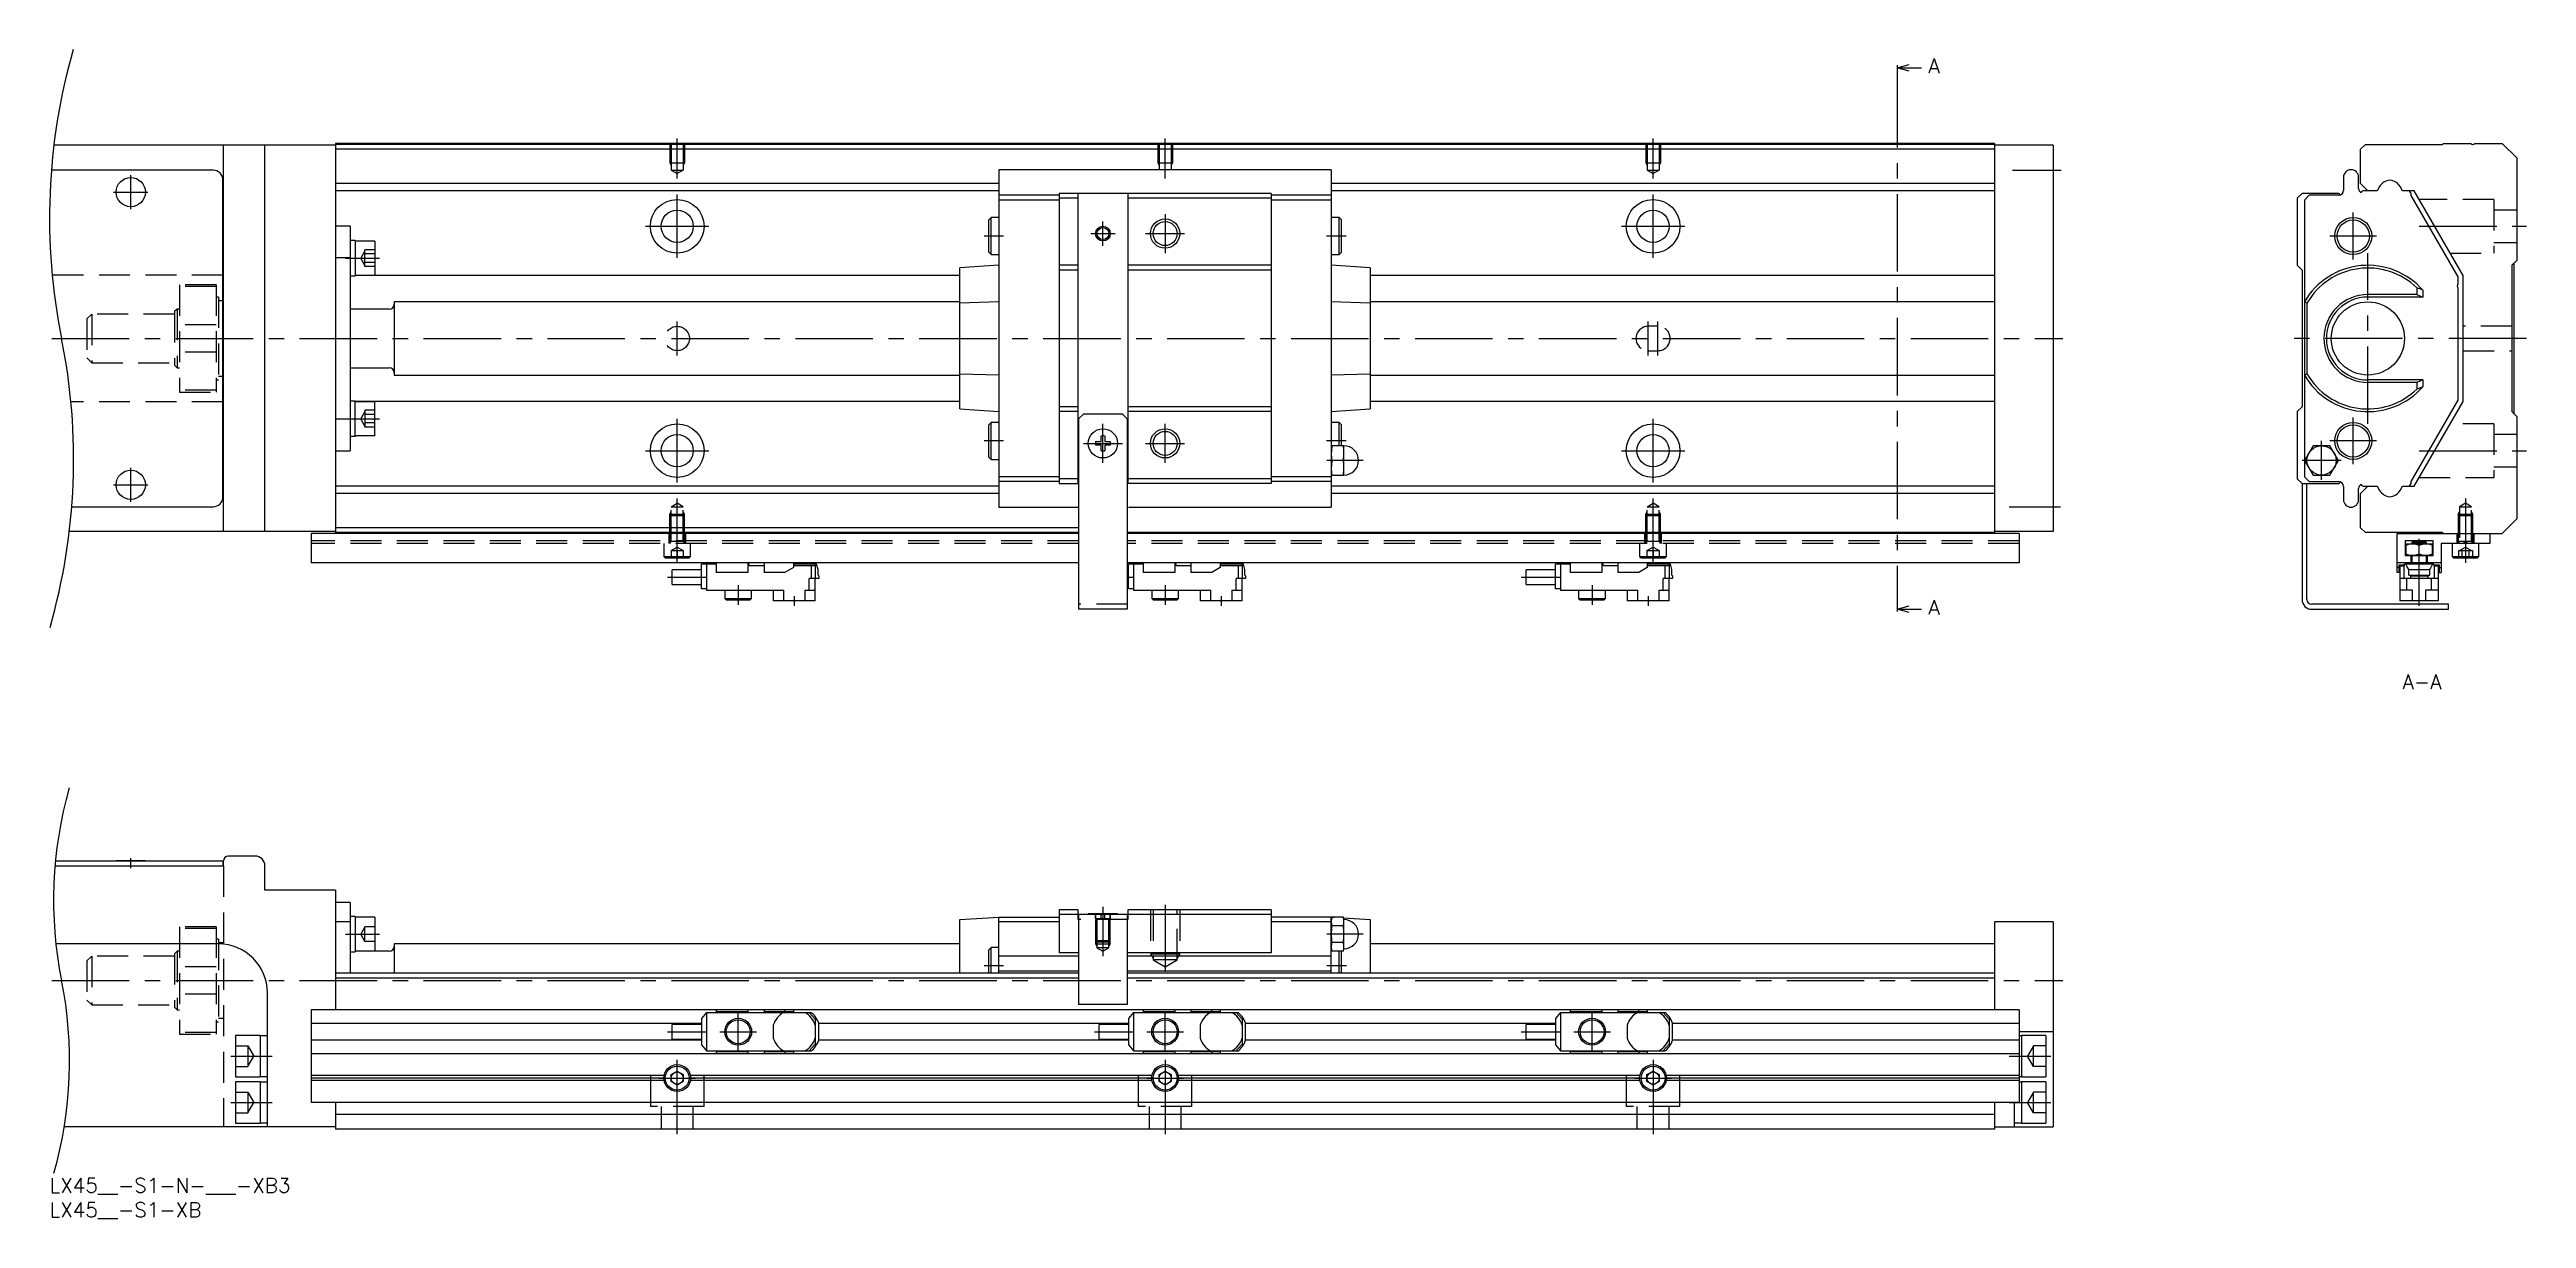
# Model space of a CAD drawing. Extents: x 0 to 508, y -8 to 231.
import ezdxf

# ---------------------------------------------------------------- set-up
doc = ezdxf.new("R2010")
doc.units = 0
doc.header["$LTSCALE"] = 0.5
doc.linetypes.add('CENTER', pattern=[50.8, 31.75, -6.35, 6.35, -6.35])
doc.linetypes.add('DASHED', pattern=[19.05, 12.7, -6.35])
for name, color, linetype in [('MSM_CENTER', 1, 'CENTER'), ('MSM_CONTINUOUS', 7, 'CONTINUOUS'), ('MSM_DASHED', 4, 'DASHED'), ('MSM_NARROW', 5, 'CONTINUOUS'), ('MSM_PART_NUMBER', 7, 'CONTINUOUS')]:
    doc.layers.add(name, color=color, linetype=linetype)
doc.styles.get("Standard").update_dxf_attribs({"font": 'txt.shx', "height": 3, "bigfont": 'bigfont.shx'})

# ---------------------------------------------------------------- blocks, each defined once
blk = doc.blocks.new('*U2')
at = {"layer": 'MSM_PART_NUMBER'}
blk.add_text('LX45__-S1-N-___-XB3', height=3, dxfattribs=at).set_placement((0, -3))
blk = doc.blocks.new('*U3')
at = {"layer": 'MSM_PART_NUMBER'}
blk.add_text('LX45__-S1-XB', height=3, dxfattribs=at).set_placement((0, -8))

msp = doc.modelspace()

# ---------------------------------------------------------------- linework, layer by layer
at = {"layer": 'MSM_CENTER'}
for p, q in [((378.64, 227.12), (378.64, 117.12)), ((128.64, 204.91), (128.64, 213.12)), ((228.64, 204.91), (228.64, 213.12)), ((328.64, 204.91), (328.64, 213.12)), ((16.64, 198.62), (16.64, 205.62)), ((402.32, 206.62), (412.26, 206.62)), ((13.14, 202.12), (20.14, 202.12)), ((128.64, 188.62), (128.64, 201.62)), ((328.64, 188.62), (328.64, 201.62)), ((122.15, 195.12), (135.14, 195.12)), ((195.54, 193.12), (191.55, 193.12)), ((213.39, 193.62), (218.39, 193.62)), ((215.89, 191.12), (215.89, 196.12)), ((224.64, 193.62), (232.64, 193.62)), ((228.64, 197.62), (228.64, 189.62)), ((265.76, 193.12), (261.73, 193.12)), ((322.14, 195.12), (335.14, 195.12)), ((476.94, 193.12), (467.34, 193.12)), ((472.14, 188.32), (472.14, 197.92)), ((485.67, 195.12), (507.64, 195.12)), ((60.64, 188.58), (67.64, 188.58)), ((475.14, 154.62), (475.14, 189.62)), ((128.64, 168.62), (128.64, 175.62)), ((327.64, 168.62), (327.64, 175.62)), ((329.64, 168.62), (329.64, 175.62)), ((0.46, 172.12), (412.64, 172.12)), ((507.64, 172.12), (459.64, 172.12)), ((60.64, 155.67), (67.64, 155.67)), ((128.64, 142.62), (128.64, 155.62)), ((215.89, 146.62), (215.89, 154.62)), ((228.64, 146.62), (228.64, 154.62)), ((328.64, 142.62), (328.64, 155.62)), ((472.14, 146.32), (472.14, 155.92)), ((122.14, 149.12), (135.14, 149.12)), ((195.54, 151.12), (191.55, 151.12)), ((211.89, 150.62), (219.89, 150.62)), ((224.64, 150.62), (232.64, 150.62)), ((265.76, 151.12), (261.73, 151.12)), ((322.14, 149.12), (335.14, 149.12)), ((465.64, 143.12), (465.64, 151.12)), ((476.94, 151.12), (467.34, 151.12)), ((485.67, 149.12), (507.64, 149.12)), ((16.64, 138.62), (16.64, 145.62)), ((269.23, 147.12), (261.75, 147.12)), ((469.64, 147.12), (461.64, 147.12)), ((13.14, 142.12), (20.14, 142.12)), ((128.64, 126.12), (128.64, 139.33)), ((328.64, 126.12), (328.64, 139.33)), ((401.64, 137.62), (412.14, 137.62)), ((495.14, 139.33), (495.14, 126.12)), ((485.64, 117.32), (485.64, 131.02)), ((126.64, 123.17), (134.64, 123.17)), ((220.89, 123.17), (222.14, 123.17)), ((301.64, 123.17), (309.64, 123.17)), ((141.14, 121.52), (141.14, 117.52)), ((152.64, 119.32), (152.64, 117.32)), ((228.64, 121.52), (228.64, 117.52)), ((240.14, 119.32), (240.14, 117.32)), ((316.14, 121.52), (316.14, 117.52)), ((327.64, 119.32), (327.64, 117.32)), ((16.64, 63.5), (16.64, 65.6)), ((228.64, 56), (228.64, 42.3)), ((215.89, 55.6), (215.89, 45.5)), ((60.64, 50), (67.64, 50)), ((269.23, 50), (261.75, 50)), ((195.54, 43.5), (191.55, 43.5)), ((265.78, 43.5), (261.75, 43.5)), ((0.46, 40.5), (412.64, 40.5)), ((141.14, 26.25), (141.14, 33.75)), ((228.64, 26.25), (228.64, 33.75)), ((316.14, 26.25), (316.14, 33.75)), ((126.64, 30), (134.64, 30)), ((137.39, 30), (144.89, 30)), ((214.14, 30), (222.14, 30)), ((224.89, 30), (232.39, 30)), ((301.64, 30), (309.64, 30)), ((312.39, 30), (319.89, 30)), ((37.14, 25), (45.64, 25)), ((124.89, 20.5), (132.39, 20.5)), ((128.64, 9), (128.64, 24.25)), ((224.89, 20.5), (232.39, 20.5)), ((228.64, 24.25), (228.64, 9)), ((324.89, 20.5), (332.39, 20.5)), ((328.64, 24.25), (328.64, 9)), ((401.64, 25), (410.14, 25)), ((37.14, 15.5), (45.64, 15.5)), ((401.64, 15.5), (410.14, 15.5))]:
    msp.add_line(p, q, dxfattribs=at)
at = {"layer": 'MSM_CONTINUOUS'}
for p, q in [((378.64, 227.62), (381.14, 228.29)), ((378.64, 228.12), (378.64, 227.12)), ((381.14, 226.95), (378.64, 227.62)), ((378.64, 227.62), (383.64, 227.62)), ((58.64, 211.72), (0.88, 211.72)), ((35.64, 132.52), (35.64, 211.72)), ((44.14, 132.52), (44.14, 211.72)), ((398.64, 212.12), (58.64, 212.12)), ((58.64, 212.12), (58.64, 132.12)), ((398.64, 211.92), (58.64, 211.92)), ((398.64, 210.92), (58.64, 210.92)), ((398.64, 212.12), (398.64, 132.12)), ((410.64, 211.72), (398.64, 211.72)), ((410.64, 211.72), (410.64, 132.52)), ((473.64, 210.92), (474.64, 211.92)), ((473.64, 203.87), (473.64, 210.92)), ((474.64, 211.92), (490.44, 211.92)), ((490.44, 211.92), (490.64, 212.12)), ((490.64, 212.12), (496.24, 212.12)), ((497.04, 212.12), (502.64, 212.12)), ((502.64, 212.12), (505.64, 209.12)), ((505.64, 209.12), (505.64, 188.12)), ((33.54, 206.62), (0.38, 206.62)), ((35.54, 139.62), (35.54, 204.62)), ((194.59, 203.87), (58.64, 203.87)), ((262.69, 206.72), (194.59, 206.72)), ((194.59, 206.72), (194.59, 137.52)), ((262.69, 206.72), (262.69, 137.52)), ((398.64, 203.87), (262.69, 203.87)), ((470.14, 205.17), (470.14, 202.47)), ((473.24, 202.87), (473.24, 205.17)), ((475.14, 202.37), (473.64, 203.87)), ((477.54, 203.27), (477.03, 202.37)), ((482.25, 202.37), (481.74, 203.27)), ((35.64, 202.22), (35.54, 202.22)), ((194.59, 202.37), (58.64, 202.37)), ((206.89, 201.47), (194.59, 201.47)), ((206.89, 200.47), (194.59, 200.47)), ((250.39, 201.87), (206.89, 201.87)), ((206.89, 201.87), (206.89, 142.37)), ((210.79, 200.87), (206.89, 200.87)), ((210.79, 142.37), (210.79, 201.87)), ((220.99, 201.87), (220.99, 142.37)), ((250.39, 200.87), (220.99, 200.87)), ((250.39, 201.87), (250.39, 142.37)), ((262.69, 201.47), (250.39, 201.47)), ((262.69, 200.47), (250.39, 200.47)), ((398.64, 202.37), (262.69, 202.37)), ((461.64, 201.87), (460.64, 200.87)), ((460.64, 200.87), (460.64, 187.12)), ((469.02, 201.87), (461.64, 201.87)), ((463.14, 201.47), (462.14, 200.47)), ((462.14, 200.47), (462.14, 143.77)), ((469.14, 201.47), (463.14, 201.47)), ((475.09, 202.42), (474.44, 202.42)), ((477.03, 202.37), (475.14, 202.37)), ((484.64, 202.37), (482.25, 202.37)), ((484.03, 201.42), (484.03, 201.62)), ((493.64, 184.79), (484.03, 201.42)), ((494.64, 185.05), (484.64, 202.37)), ((35.64, 197.72), (35.54, 197.72)), ((61.64, 195.12), (58.64, 195.12)), ((61.64, 195.12), (61.64, 149.12)), ((192.99, 196.92), (192.49, 196.42)), ((192.49, 189.82), (192.49, 196.42)), ((194.59, 196.92), (192.99, 196.92)), ((192.99, 189.32), (192.99, 196.92)), ((264.29, 196.92), (262.69, 196.92)), ((264.29, 189.32), (264.29, 196.92)), ((264.79, 196.42), (264.29, 196.92)), ((264.79, 189.82), (264.79, 196.42)), ((61.64, 188.65), (58.64, 188.65)), ((62.64, 192.23), (61.64, 192.23)), ((62.64, 192.23), (62.64, 184.93)), ((66.64, 192.08), (62.64, 192.08)), ((66.64, 192.08), (66.64, 185.08)), ((192.49, 189.82), (192.99, 189.32)), ((192.99, 189.32), (194.59, 189.32)), ((262.69, 189.32), (264.29, 189.32)), ((264.29, 189.32), (264.79, 189.82)), ((505.64, 188.12), (504.64, 187.12)), ((35.64, 185.12), (35.54, 185.12)), ((61.64, 184.93), (62.64, 184.93)), ((62.64, 185.08), (66.64, 185.08)), ((186.59, 185.05), (62.64, 185.05)), ((194.59, 187.12), (186.59, 186.57)), ((186.59, 157.68), (186.59, 186.57)), ((210.79, 187.12), (206.89, 187.12)), ((210.79, 186.12), (206.89, 186.12)), ((250.39, 187.12), (220.99, 187.12)), ((250.39, 186.12), (220.99, 186.12)), ((270.69, 186.57), (262.69, 187.12)), ((270.69, 186.57), (270.69, 157.68)), ((398.64, 185.05), (270.69, 185.05)), ((460.64, 187.12), (461.64, 186.12)), ((461.64, 186.12), (461.64, 158.12)), ((493.64, 183.27), (493.64, 184.79)), ((494.64, 159.2), (494.64, 185.05)), ((504.64, 187.12), (504.64, 157.12)), ((505.14, 156.62), (505.14, 187.62)), ((35.64, 179.87), (35.54, 179.87)), ((69.64, 178.12), (61.64, 178.12)), ((70.64, 179.62), (70.64, 164.62)), ((186.59, 179.62), (70.64, 179.62)), ((194.59, 179.61), (186.59, 179.36)), ((270.69, 179.36), (262.69, 179.61)), ((398.64, 179.62), (270.69, 179.62)), ((462.64, 179.36), (462.14, 179.61)), ((462.64, 179.36), (462.64, 164.89)), ((485.2, 181.12), (475.14, 181.12)), ((486.42, 180.62), (475.14, 180.62)), ((485.2, 182.49), (485.2, 181.12)), ((485.2, 181.12), (486.42, 180.62)), ((486.42, 182.01), (486.42, 180.62)), ((493.64, 159.46), (493.64, 182.47)), ((35.54, 164.37), (35.64, 164.37)), ((61.64, 166.12), (69.64, 166.12)), ((70.64, 164.62), (186.59, 164.62)), ((186.59, 164.89), (194.59, 164.64)), ((262.69, 164.64), (270.69, 164.89)), ((270.69, 164.62), (398.64, 164.62)), ((462.14, 164.64), (462.64, 164.89)), ((486.42, 163.62), (475.14, 163.62)), ((485.2, 163.12), (475.14, 163.12)), ((486.42, 163.62), (485.2, 163.12)), ((485.2, 163.12), (485.2, 161.76)), ((486.42, 163.62), (486.42, 162.24)), ((35.64, 159.12), (35.54, 159.12)), ((61.64, 159.32), (62.64, 159.32)), ((62.64, 152.02), (62.64, 159.32)), ((186.59, 159.2), (62.64, 159.2)), ((62.64, 159.17), (66.64, 159.17)), ((66.64, 152.17), (66.64, 159.17)), ((186.59, 157.68), (194.59, 157.12)), ((210.79, 158.12), (206.89, 158.12)), ((250.39, 158.12), (220.99, 158.12)), ((262.69, 157.12), (270.69, 157.68)), ((398.64, 159.2), (270.69, 159.2)), ((461.64, 158.12), (460.64, 157.12)), ((484.03, 142.82), (493.64, 159.46)), ((484.64, 141.87), (494.64, 159.2)), ((61.64, 155.6), (58.64, 155.6)), ((192.99, 154.92), (192.49, 154.42)), ((192.49, 147.82), (192.49, 154.42)), ((194.59, 154.92), (192.99, 154.92)), ((192.99, 147.32), (192.99, 154.92)), ((210.79, 157.12), (206.89, 157.12)), ((211.89, 156.62), (210.89, 155.62)), ((210.89, 155.62), (210.89, 116.62)), ((219.89, 156.62), (211.89, 156.62)), ((220.89, 155.62), (219.89, 156.62)), ((220.89, 155.62), (220.89, 116.62)), ((250.39, 157.12), (220.99, 157.12)), ((264.29, 154.92), (262.69, 154.92)), ((264.79, 154.42), (264.29, 154.92)), ((264.29, 150.12), (264.29, 154.92)), ((264.79, 150.12), (264.79, 154.42)), ((460.64, 157.12), (460.64, 143.37)), ((504.64, 157.12), (505.64, 156.12)), ((505.64, 156.12), (505.64, 135.12)), ((58.64, 149.12), (61.64, 149.12)), ((62.64, 152.02), (61.64, 152.02)), ((66.64, 152.17), (62.64, 152.17)), ((192.49, 147.82), (192.99, 147.32)), ((192.99, 147.32), (194.59, 147.32)), ((214.39, 150.99), (215.52, 150.99)), ((215.52, 150.25), (214.39, 150.25)), ((215.52, 150.99), (215.52, 152.13)), ((215.52, 149.12), (215.52, 150.25)), ((216.26, 152.13), (216.26, 150.99)), ((216.26, 150.99), (217.4, 150.99)), ((217.4, 150.25), (216.26, 150.25)), ((216.26, 150.25), (216.26, 149.12)), ((265.29, 150.12), (262.69, 150.12)), ((265.29, 144.12), (265.29, 150.12)), ((463.91, 150.12), (462.18, 147.12)), ((467.37, 150.12), (463.91, 150.12)), ((469.11, 147.12), (467.37, 150.12)), ((35.64, 146.52), (35.54, 146.52)), ((206.89, 143.77), (194.59, 143.77)), ((206.89, 142.77), (194.59, 142.77)), ((210.79, 143.37), (206.89, 143.37)), ((206.89, 142.37), (210.89, 142.37)), ((250.39, 142.37), (220.89, 142.37)), ((250.39, 143.37), (220.99, 143.37)), ((262.69, 143.77), (250.39, 143.77)), ((262.69, 142.77), (250.39, 142.77)), ((262.69, 144.12), (265.29, 144.12)), ((265.17, 147.12), (262.82, 147.12)), ((460.64, 143.37), (461.64, 142.37)), ((461.64, 142.37), (461.64, 118.62)), ((461.64, 142.37), (469.02, 142.37)), ((462.14, 143.77), (463.14, 142.77)), ((462.18, 147.12), (463.91, 144.12)), ((462.64, 118.62), (462.64, 142.37)), ((463.14, 142.77), (469.14, 142.77)), ((463.91, 144.12), (467.37, 144.12)), ((467.37, 144.12), (469.11, 147.12)), ((484.03, 142.62), (484.03, 142.82)), ((4.55, 137.62), (33.54, 137.62)), ((35.54, 142.02), (35.64, 142.02)), ((194.59, 141.87), (58.64, 141.87)), ((194.59, 140.37), (58.64, 140.37)), ((194.59, 137.52), (210.89, 137.52)), ((221.14, 137.52), (262.69, 137.52)), ((398.64, 141.87), (262.69, 141.87)), ((398.64, 140.37), (262.69, 140.37)), ((470.14, 141.77), (470.14, 139.07)), ((473.24, 139.07), (473.24, 141.37)), ((473.64, 140.37), (475.14, 141.87)), ((473.64, 133.32), (473.64, 140.37)), ((474.44, 141.82), (475.09, 141.82)), ((475.14, 141.87), (477.03, 141.87)), ((477.03, 141.87), (477.54, 140.98)), ((481.74, 140.98), (482.25, 141.87)), ((482.25, 141.87), (484.64, 141.87)), ((58.64, 132.52), (4.05, 132.52)), ((53.64, 132.12), (53.64, 126.12)), ((210.89, 132.12), (53.64, 132.12)), ((210.89, 133.32), (58.64, 133.32)), ((210.89, 132.32), (58.64, 132.32)), ((398.64, 132.32), (220.89, 132.32)), ((403.64, 132.12), (220.89, 132.12)), ((410.64, 132.52), (398.64, 132.52)), ((403.64, 132.12), (403.64, 126.12)), ((474.64, 132.32), (473.64, 133.32)), ((490.44, 132.32), (474.64, 132.32)), ((481.14, 124.12), (481.14, 132.12)), ((481.14, 132.12), (502.64, 132.12)), ((490.64, 132.12), (490.44, 132.32)), ((490.64, 132.12), (490.44, 132.32)), ((500.14, 132.12), (500.14, 130.12)), ((505.64, 135.12), (502.64, 132.12)), ((488.49, 130.62), (482.79, 130.62)), ((482.79, 130.62), (482.79, 127.62)), ((482.79, 127.62), (488.49, 127.62)), ((482.89, 130.02), (488.39, 130.02)), ((482.89, 130.02), (482.89, 127.62)), ((482.89, 129.78), (483.56, 129.96)), ((483.53, 127.7), (482.89, 127.87)), ((484.17, 127.63), (483.53, 127.7)), ((483.56, 129.96), (483.91, 130.01)), ((483.91, 130.01), (484.27, 130.02)), ((483.94, 127.62), (483.94, 126.12)), ((484.34, 130.52), (484.14, 130.32)), ((484.14, 130.32), (484.14, 130.02)), ((484.14, 130.32), (487.14, 130.32)), ((484.14, 127.62), (484.14, 126.12)), ((484.27, 127.62), (484.17, 127.63)), ((484.27, 130.02), (484.36, 130.02)), ((484.62, 127.64), (484.27, 127.62)), ((484.34, 130.52), (486.94, 130.52)), ((484.36, 130.02), (485, 129.95)), ((484.97, 127.69), (484.62, 127.64)), ((485.64, 127.87), (484.97, 127.69)), ((485, 129.95), (485.64, 129.78)), ((485.64, 129.78), (486.31, 129.96)), ((485.64, 127.87), (485.64, 129.78)), ((486.28, 127.7), (485.64, 127.87)), ((486.92, 127.63), (486.28, 127.7)), ((486.31, 129.96), (486.66, 130.01)), ((486.66, 130.01), (487.02, 130.02)), ((487.02, 127.62), (486.92, 127.63)), ((487.14, 130.32), (486.94, 130.52)), ((487.02, 130.02), (487.11, 130.02)), ((487.33, 127.64), (487.02, 127.62)), ((487.11, 130.02), (487.75, 129.95)), ((487.14, 130.02), (487.14, 130.32)), ((487.14, 126.12), (487.14, 127.62)), ((487.37, 127.64), (487.33, 127.64)), ((487.34, 126.12), (487.34, 127.62)), ((487.72, 127.69), (487.37, 127.64)), ((488.39, 127.87), (487.72, 127.69)), ((487.75, 129.95), (488.39, 129.78)), ((488.39, 127.62), (488.39, 130.02)), ((488.49, 127.62), (488.49, 130.62)), ((500.14, 130.12), (490.14, 130.12)), ((490.14, 130.12), (490.14, 124.12)), ((492.39, 130.12), (492.39, 127.42)), ((492.39, 127.42), (492.69, 127.12)), ((492.39, 127.42), (497.89, 127.42)), ((492.69, 127.12), (497.59, 127.12)), ((495.14, 130.62), (494.64, 130.12)), ((495.64, 130.12), (495.14, 130.62)), ((497.59, 127.12), (497.89, 127.42)), ((497.89, 127.42), (497.89, 130.12)), ((210.89, 126.12), (53.64, 126.12)), ((127.64, 121.67), (127.64, 124.67)), ((133.64, 124.67), (127.64, 124.67)), ((136.64, 125.82), (133.64, 125.82)), ((133.64, 120.82), (133.64, 125.82)), ((134.64, 125.82), (134.64, 120.52)), ((136.64, 126.12), (136.64, 124.12)), ((143.14, 124.12), (136.64, 124.12)), ((143.14, 126.12), (143.14, 124.12)), ((143.39, 125.82), (143.14, 125.82)), ((143.39, 125.52), (143.39, 125.82)), ((146.44, 125.52), (143.39, 125.52)), ((146.44, 126.12), (146.44, 124.12)), ((150.69, 124.12), (146.44, 124.12)), ((152.44, 125.14), (150.69, 124.12)), ((152.44, 126.12), (152.44, 125.14)), ((157.18, 125.82), (152.44, 125.82)), ((157.01, 125.52), (152.44, 125.52)), ((157.64, 122.88), (155.71, 122.88)), ((155.71, 120.52), (155.71, 122.88)), ((156.08, 125.52), (156.08, 122.88)), ((156.94, 125.52), (156.94, 122.88)), ((156.94, 118.32), (156.94, 122.88)), ((157.01, 125.52), (157.01, 125.82)), ((157.5, 124.74), (157.18, 125.82)), ((157.5, 123.62), (157.5, 124.74)), ((157.64, 123.47), (157.5, 123.62)), ((157.64, 123.47), (157.64, 122.88)), ((403.64, 126.12), (220.89, 126.12)), ((221.14, 124.67), (220.89, 124.67)), ((224.14, 125.82), (221.14, 125.82)), ((221.14, 120.82), (221.14, 125.82)), ((222.14, 125.82), (222.14, 120.52)), ((224.14, 126.12), (224.14, 124.12)), ((230.64, 124.12), (224.14, 124.12)), ((230.64, 126.12), (230.64, 124.12)), ((230.89, 125.82), (230.64, 125.82)), ((230.89, 125.52), (230.89, 125.82)), ((233.94, 125.52), (230.89, 125.52)), ((233.94, 126.12), (233.94, 124.12)), ((238.19, 124.12), (233.94, 124.12)), ((239.94, 125.14), (238.19, 124.12)), ((239.94, 126.12), (239.94, 125.14)), ((244.68, 125.82), (239.94, 125.82)), ((244.51, 125.52), (239.94, 125.52)), ((245.14, 122.88), (243.21, 122.88)), ((243.21, 120.52), (243.21, 122.88)), ((243.58, 125.52), (243.58, 122.88)), ((244.44, 125.52), (244.44, 122.88)), ((244.44, 118.32), (244.44, 122.88)), ((244.51, 125.52), (244.51, 125.82)), ((245, 124.74), (244.68, 125.82)), ((245, 123.62), (245, 124.74)), ((245.14, 123.47), (245, 123.62)), ((245.14, 123.47), (245.14, 122.88)), ((302.64, 121.67), (302.64, 124.67)), ((308.64, 124.67), (302.64, 124.67)), ((311.64, 125.82), (308.64, 125.82)), ((308.64, 120.82), (308.64, 125.82)), ((309.64, 125.82), (309.64, 120.52)), ((311.64, 126.12), (311.64, 124.12)), ((318.14, 124.12), (311.64, 124.12)), ((318.14, 126.12), (318.14, 124.12)), ((318.39, 125.82), (318.14, 125.82)), ((318.39, 125.52), (318.39, 125.82)), ((321.44, 125.52), (318.39, 125.52)), ((321.44, 126.12), (321.44, 124.12)), ((325.69, 124.12), (321.44, 124.12)), ((327.44, 125.14), (325.69, 124.12)), ((327.44, 126.12), (327.44, 125.14)), ((332.18, 125.82), (327.44, 125.82)), ((332.01, 125.52), (327.44, 125.52)), ((332.64, 122.88), (330.71, 122.88)), ((330.71, 120.52), (330.71, 122.88)), ((331.08, 125.52), (331.08, 122.88)), ((331.94, 125.52), (331.94, 122.88)), ((331.94, 118.32), (331.94, 122.88)), ((332.01, 125.52), (332.01, 125.82)), ((332.5, 124.74), (332.18, 125.82)), ((332.5, 123.62), (332.5, 124.74)), ((332.64, 123.47), (332.5, 123.62)), ((332.64, 123.47), (332.64, 122.88)), ((490.14, 126.12), (481.14, 126.12)), ((481.54, 125.14), (481.14, 125.14)), ((481.54, 124.12), (481.14, 124.12)), ((481.54, 124.12), (481.54, 125.72)), ((481.54, 125.72), (482.64, 125.72)), ((481.69, 125.72), (481.69, 118.32)), ((481.69, 125.52), (482.64, 125.52)), ((489.59, 122.88), (481.69, 122.88)), ((482.54, 125.52), (482.54, 122.88)), ((488.64, 125.82), (482.64, 125.82)), ((482.64, 125.52), (482.64, 125.82)), ((483.1, 125.44), (482.91, 125.82)), ((483.09, 120.52), (483.09, 122.88)), ((483.52, 124.74), (483.1, 125.44)), ((483.52, 124.74), (487.76, 124.74)), ((483.52, 123.62), (483.52, 124.74)), ((483.52, 123.62), (487.76, 123.62)), ((483.88, 123.47), (483.52, 123.62)), ((483.88, 123.47), (487.4, 123.47)), ((483.88, 123.47), (483.88, 122.88)), ((487.76, 123.62), (487.4, 123.47)), ((487.4, 123.47), (487.4, 122.88)), ((487.96, 125.06), (487.76, 124.74)), ((487.76, 124.74), (487.76, 123.62)), ((488.37, 125.82), (487.96, 125.06)), ((488.19, 120.52), (488.19, 122.88)), ((488.64, 125.82), (488.64, 125.52)), ((488.64, 125.72), (489.74, 125.72)), ((488.64, 125.52), (489.59, 125.52)), ((488.74, 125.52), (488.74, 122.88)), ((489.59, 118.32), (489.59, 125.72)), ((489.74, 125.72), (489.74, 124.12)), ((489.74, 125.14), (490.14, 125.14)), ((489.74, 124.12), (490.14, 124.12)), ((127.64, 121.67), (133.64, 121.67)), ((134.64, 120.82), (133.64, 120.82)), ((134.64, 120.52), (150.49, 120.52)), ((138.39, 120.52), (138.39, 118.82)), ((138.39, 118.82), (138.69, 118.52)), ((138.39, 118.82), (143.89, 118.82)), ((138.69, 118.52), (143.59, 118.52)), ((143.59, 118.52), (143.89, 118.82)), ((143.89, 118.82), (143.89, 120.52)), ((148.34, 120.52), (148.34, 118.32)), ((156.94, 118.32), (148.34, 118.32)), ((150.49, 118.32), (150.49, 120.52)), ((154.8, 120.52), (156.94, 120.52)), ((154.8, 120.52), (154.8, 118.32)), ((220.89, 121.67), (221.14, 121.67)), ((222.14, 120.82), (221.14, 120.82)), ((222.14, 120.52), (237.99, 120.52)), ((225.89, 120.52), (225.89, 118.82)), ((225.89, 118.82), (226.19, 118.52)), ((225.89, 118.82), (231.39, 118.82)), ((226.19, 118.52), (231.09, 118.52)), ((231.09, 118.52), (231.39, 118.82)), ((231.39, 118.82), (231.39, 120.52)), ((235.84, 120.52), (235.84, 118.32)), ((244.44, 118.32), (235.84, 118.32)), ((237.99, 118.32), (237.99, 120.52)), ((242.3, 120.52), (244.44, 120.52)), ((242.3, 120.52), (242.3, 118.32)), ((302.64, 121.67), (308.64, 121.67)), ((309.64, 120.82), (308.64, 120.82)), ((309.64, 120.52), (325.49, 120.52)), ((313.39, 120.52), (313.39, 118.82)), ((313.39, 118.82), (313.69, 118.52)), ((313.39, 118.82), (318.89, 118.82)), ((313.69, 118.52), (318.59, 118.52)), ((318.59, 118.52), (318.89, 118.82)), ((318.89, 118.82), (318.89, 120.52)), ((323.34, 120.52), (323.34, 118.32)), ((331.94, 118.32), (323.34, 118.32)), ((325.49, 118.32), (325.49, 120.52)), ((329.8, 120.52), (331.94, 120.52)), ((329.8, 120.52), (329.8, 118.32)), ((378.64, 116.62), (381.14, 117.29)), ((378.64, 117.12), (378.64, 116.12)), ((491.64, 117.62), (463.64, 117.62)), ((484.31, 120.52), (481.69, 120.52)), ((489.59, 118.32), (481.69, 118.32)), ((484.31, 118.32), (484.31, 120.52)), ((489.59, 120.52), (486.97, 120.52)), ((486.97, 120.52), (486.97, 118.32)), ((491.64, 116.62), (491.64, 117.62)), ((220.89, 116.62), (210.89, 116.62)), ((381.14, 115.95), (378.64, 116.62)), ((378.64, 116.62), (383.64, 116.62)), ((463.64, 116.62), (491.64, 116.62)), ((42.14, 66), (36.64, 66)), ((1.12, 64), (35.64, 64)), ((1.21, 65), (35.54, 65)), ((13.64, 65.1), (19.64, 65.1)), ((13.64, 65.1), (13.64, 65)), ((19.64, 65), (19.64, 65.1)), ((35.54, 65), (35.54, 64)), ((35.64, 64), (35.64, 65)), ((44.14, 59), (44.14, 64)), ((58.64, 59), (44.14, 59)), ((58.64, 59), (58.64, 34.5)), ((61.64, 56.5), (58.64, 56.5)), ((61.64, 56.5), (61.64, 42)), ((61.64, 52.5), (58.64, 52.5)), ((62.64, 53.65), (61.64, 53.65)), ((62.64, 53.65), (62.64, 46.35)), ((66.64, 53.5), (62.64, 53.5)), ((66.64, 53.5), (66.64, 46.5)), ((186.59, 53), (194.59, 53.5)), ((186.59, 42), (186.59, 53)), ((194.59, 53.5), (206.89, 53.5)), ((194.59, 42), (194.59, 53.5)), ((206.89, 52.5), (194.59, 52.5)), ((210.79, 55), (206.89, 55)), ((206.89, 55), (206.89, 46.15)), ((210.79, 54), (206.89, 54)), ((210.79, 53), (210.79, 55)), ((210.79, 53), (210.89, 53)), ((220.89, 54), (210.89, 54)), ((210.89, 54), (210.89, 35.6)), ((212.89, 54.15), (212.89, 54)), ((218.89, 54.15), (212.89, 54.15)), ((218.89, 54), (218.89, 54.15)), ((220.89, 54), (220.89, 35.6)), ((220.99, 53), (220.89, 53)), ((220.99, 55), (220.99, 53)), ((250.39, 55), (220.99, 55)), ((250.39, 54), (220.99, 54)), ((250.39, 55), (250.39, 46.15)), ((262.69, 53.5), (250.39, 53.5)), ((262.69, 52.5), (250.39, 52.5)), ((262.69, 53.5), (263.26, 53.46)), ((262.69, 42), (262.69, 53.5)), ((262.82, 53.46), (262.69, 53)), ((262.7, 52.41), (262.69, 52.6)), ((265.17, 53.46), (262.82, 53.46)), ((265.17, 51.73), (262.82, 51.73)), ((265.29, 53), (265.17, 53.46)), ((265.2, 53.34), (270.69, 53)), ((265.29, 47), (265.29, 53)), ((270.69, 53), (270.69, 42)), ((410.64, 52.5), (398.64, 52.5)), ((398.64, 52.5), (398.64, 34.5)), ((410.64, 52.5), (410.64, 10.5)), ((34.64, 48), (1.31, 48)), ((61.64, 46.35), (62.64, 46.35)), ((69.64, 46.5), (62.64, 46.5)), ((70.64, 48), (70.64, 42)), ((186.59, 48), (70.64, 48)), ((192.99, 47.3), (192.49, 46.8)), ((192.49, 42), (192.49, 46.8)), ((192.99, 42), (192.99, 47.3)), ((194.59, 47.3), (192.99, 47.3)), ((210.89, 46.15), (206.89, 46.15)), ((250.39, 46.15), (220.89, 46.15)), ((262.69, 47), (262.82, 46.54)), ((265.17, 48.27), (262.82, 48.27)), ((265.17, 46.54), (262.82, 46.54)), ((264.29, 42), (264.29, 46.54)), ((264.79, 42), (264.79, 46.54)), ((265.17, 46.54), (265.29, 47)), ((398.64, 48), (270.69, 48)), ((210.89, 42), (58.64, 42)), ((210.89, 41), (58.64, 41)), ((210.89, 45.5), (194.59, 45.5)), ((210.89, 42.4), (194.59, 42.4)), ((262.69, 45.5), (220.89, 45.5)), ((262.69, 42.4), (220.89, 42.4)), ((398.64, 42), (220.89, 42)), ((398.64, 41), (220.89, 41)), ((44.64, 10.5), (44.64, 38)), ((220.89, 35.6), (210.89, 35.6)), ((53.64, 34.5), (53.64, 15.5)), ((403.64, 34.5), (53.64, 34.5)), ((133.64, 31.7), (53.64, 31.7)), ((127.64, 28.5), (127.64, 31.5)), ((133.64, 31.5), (127.64, 31.5)), ((134.64, 33.95), (133.64, 32.69)), ((133.64, 32.69), (133.64, 27.3)), ((134.64, 33.95), (156.08, 33.95)), ((134.64, 33.95), (134.64, 26.05)), ((136.64, 34.5), (136.64, 33.95)), ((143.14, 34.1), (136.64, 34.1)), ((143.14, 34.5), (143.14, 33.95)), ((146.44, 34.5), (146.44, 33.95)), ((152.44, 34.1), (146.44, 34.1)), ((148.34, 31.33), (148.34, 28.67)), ((150.69, 34.1), (150.69, 34.5)), ((152.44, 34.5), (152.44, 33.95)), ((156.94, 32.55), (155.71, 33.95)), ((156.94, 32.55), (156.94, 27.45)), ((157.64, 28.24), (157.64, 31.76)), ((221.14, 31.7), (157.64, 31.7)), ((215.14, 28.5), (215.14, 31.5)), ((221.14, 31.5), (215.14, 31.5)), ((222.14, 33.95), (221.14, 32.69)), ((221.14, 32.69), (221.14, 27.3)), ((222.14, 33.95), (243.58, 33.95)), ((222.14, 33.95), (222.14, 26.05)), ((224.14, 34.5), (224.14, 33.95)), ((230.64, 34.1), (224.14, 34.1)), ((230.64, 34.5), (230.64, 33.95)), ((233.94, 34.5), (233.94, 33.95)), ((239.94, 34.1), (233.94, 34.1)), ((235.84, 31.33), (235.84, 28.67)), ((238.19, 34.1), (238.19, 34.5)), ((239.94, 34.5), (239.94, 33.95)), ((244.44, 32.55), (243.21, 33.95)), ((244.44, 32.55), (244.44, 27.45)), ((245.14, 28.24), (245.14, 31.76)), ((308.64, 31.7), (245.14, 31.7)), ((302.64, 28.5), (302.64, 31.5)), ((308.64, 31.5), (302.64, 31.5)), ((309.64, 33.95), (308.64, 32.69)), ((308.64, 32.69), (308.64, 27.3)), ((309.64, 33.95), (331.08, 33.95)), ((309.64, 33.95), (309.64, 26.05)), ((311.64, 34.5), (311.64, 33.95)), ((318.14, 34.1), (311.64, 34.1)), ((318.14, 34.5), (318.14, 33.95)), ((321.44, 34.5), (321.44, 33.95)), ((327.44, 34.1), (321.44, 34.1)), ((323.34, 31.33), (323.34, 28.67)), ((325.69, 34.1), (325.69, 34.5)), ((327.44, 34.5), (327.44, 33.95)), ((331.94, 32.55), (330.71, 33.95)), ((331.94, 32.55), (331.94, 27.45)), ((332.64, 28.24), (332.64, 31.76)), ((403.64, 31.7), (332.64, 31.7)), ((403.64, 34.5), (403.64, 15.5)), ((43.14, 29.25), (38.14, 29.25)), ((38.14, 29.25), (38.14, 20.75)), ((43.14, 29.25), (43.14, 20.75)), ((44.64, 29.15), (43.14, 29.15)), ((133.64, 28.3), (53.64, 28.3)), ((403.64, 25.5), (53.64, 25.5)), ((127.64, 28.5), (133.64, 28.5)), ((133.64, 27.3), (134.64, 26.05)), ((134.64, 26.05), (156.08, 26.05)), ((136.64, 26.05), (136.64, 25.5)), ((143.14, 25.9), (136.64, 25.9)), ((143.14, 26.05), (143.14, 25.5)), ((146.44, 26.05), (146.44, 25.5)), ((152.44, 25.9), (146.44, 25.9)), ((150.69, 25.9), (150.69, 25.5)), ((152.44, 26.05), (152.44, 25.5)), ((155.71, 26.05), (156.94, 27.45)), ((221.14, 28.3), (157.64, 28.3)), ((215.14, 28.5), (221.14, 28.5)), ((221.14, 27.3), (222.14, 26.05)), ((222.14, 26.05), (243.58, 26.05)), ((224.14, 26.05), (224.14, 25.5)), ((230.64, 25.9), (224.14, 25.9)), ((230.64, 26.05), (230.64, 25.5)), ((233.94, 26.05), (233.94, 25.5)), ((239.94, 25.9), (233.94, 25.9)), ((238.19, 25.9), (238.19, 25.5)), ((239.94, 26.05), (239.94, 25.5)), ((243.21, 26.05), (244.44, 27.45)), ((308.64, 28.3), (245.14, 28.3)), ((302.64, 28.5), (308.64, 28.5)), ((308.64, 27.3), (309.64, 26.05)), ((309.64, 26.05), (331.08, 26.05)), ((311.64, 26.05), (311.64, 25.5)), ((318.14, 25.9), (311.64, 25.9)), ((318.14, 26.05), (318.14, 25.5)), ((321.44, 26.05), (321.44, 25.5)), ((327.44, 25.9), (321.44, 25.9)), ((325.69, 25.9), (325.69, 25.5)), ((327.44, 26.05), (327.44, 25.5)), ((330.71, 26.05), (331.94, 27.45)), ((403.64, 28.3), (332.64, 28.3)), ((410.64, 30), (403.64, 30)), ((404.14, 29.15), (403.64, 29.15)), ((409.14, 29.25), (404.14, 29.25)), ((404.14, 29.25), (404.14, 20.75)), ((409.14, 29.25), (409.14, 20.75)), ((38.14, 20.75), (43.14, 20.75)), ((43.14, 20.85), (44.64, 20.85)), ((125.94, 21), (53.64, 21)), ((125.89, 20.5), (53.64, 20.5)), ((127.39, 21.22), (128.64, 21.94)), ((127.39, 19.78), (127.39, 21.22)), ((128.64, 21.94), (129.89, 21.22)), ((129.89, 21.22), (129.89, 19.78)), ((225.94, 21), (131.35, 21)), ((225.89, 20.5), (131.39, 20.5)), ((227.39, 21.22), (228.64, 21.94)), ((227.39, 19.78), (227.39, 21.22)), ((228.64, 21.94), (229.89, 21.22)), ((229.89, 21.22), (229.89, 19.78)), ((325.94, 21), (231.35, 21)), ((325.89, 20.5), (231.39, 20.5)), ((327.39, 21.22), (328.64, 21.94)), ((327.39, 19.78), (327.39, 21.22)), ((328.64, 21.94), (329.89, 21.22)), ((329.89, 21.22), (329.89, 19.78)), ((403.64, 21), (331.35, 21)), ((403.64, 20.5), (331.39, 20.5)), ((403.64, 20.85), (404.14, 20.85)), ((404.14, 20.75), (409.14, 20.75)), ((43.14, 19.75), (38.14, 19.75)), ((38.14, 19.75), (38.14, 11.25)), ((43.14, 19.75), (43.14, 11.25)), ((44.64, 19.65), (43.14, 19.65)), ((125.94, 20), (53.64, 20)), ((403.64, 15.5), (53.64, 15.5)), ((58.64, 15.5), (58.64, 10)), ((128.64, 19.06), (127.39, 19.78)), ((129.89, 19.78), (128.64, 19.06)), ((225.94, 20), (131.35, 20)), ((228.64, 19.06), (227.39, 19.78)), ((229.89, 19.78), (228.64, 19.06)), ((325.94, 20), (231.35, 20)), ((328.64, 19.06), (327.39, 19.78)), ((329.89, 19.78), (328.64, 19.06)), ((403.64, 20), (331.35, 20)), ((398.64, 15.5), (398.64, 10)), ((402.64, 15.5), (402.64, 10.5)), ((404.14, 19.65), (403.64, 19.65)), ((409.14, 19.75), (404.14, 19.75)), ((404.14, 19.75), (404.14, 11.25)), ((409.14, 19.75), (409.14, 11.25)), ((58.64, 10.5), (3.01, 10.5)), ((38.14, 11.25), (43.14, 11.25)), ((43.14, 11.35), (44.64, 11.35)), ((398.64, 13), (58.64, 13)), ((398.64, 10.5), (410.64, 10.5)), ((402.64, 11.35), (404.14, 11.35)), ((404.14, 11.25), (409.14, 11.25)), ((398.64, 10), (58.64, 10))]:
    msp.add_line(p, q, dxfattribs=at)
for centre, radius in [((16.64, 202.12), 3), ((128.64, 195.12), 5.5), ((128.64, 195.12), 3.3), ((328.64, 195.12), 5.5), ((328.64, 195.12), 3.3), ((215.89, 193.62), 1.23), ((228.64, 193.62), 2.46), ((472.14, 193.12), 3.8), ((472.14, 193.12), 3.3), ((475.14, 172.12), 7.5), ((128.64, 149.12), 5.5), ((128.64, 149.12), 3.3), ((215.89, 150.62), 3), ((228.64, 150.62), 2.46), ((328.64, 149.12), 5.5), ((328.64, 149.12), 3.3), ((472.14, 151.12), 3.8), ((472.14, 151.12), 3.3), ((465.64, 147.12), 3), ((16.64, 142.12), 3), ((141.14, 30), 2.75), ((141.14, 30), 2.45), ((228.64, 30), 2.75), ((228.64, 30), 2.45), ((316.14, 30), 2.75), ((316.14, 30), 2.45), ((128.64, 20.5), 2.75), ((128.64, 20.5), 2.45), ((128.64, 20.5), 1.25), ((228.64, 20.5), 2.75), ((228.64, 20.5), 2.45), ((228.64, 20.5), 1.25), ((328.64, 20.5), 2.75), ((328.64, 20.5), 2.45), ((328.64, 20.5), 1.25)]:
    msp.add_circle(centre, radius, dxfattribs=at)
for centre, radius, start, end in [((496.64, 212.42), 0.5, 216.8699, 323.1301), ((33.54, 204.62), 2, 0, 90), ((471.69, 205.17), 1.55, 0, 180), ((479.8, 201.97), 2.6, 93.4107, 150), ((479.49, 201.97), 2.6, 30, 86.5893), ((469.02, 201.37), 0.5, 19.0055, 90), ((469.14, 202.47), 1, 270, 0), ((474.24, 202.87), 1, 180, 239.9081), ((474.44, 201.62), 0.8, 90, 151.2511), ((483.23, 201.62), 0.8, 0, 69.6359), ((475.14, 172.12), 15, 41.2361, 150.0736), ((475.14, 172.12), 14.44, 45.8486, 149.949), ((493.94, 182.87), 0.5, 126.8699, 233.1301), ((69.64, 179.12), 1, 270, 0), ((475.14, 172.12), 9, 90, 270), ((475.14, 172.12), 8.5, 90, 270), ((480.44, 168.41), 14.86, 66.2739, 71.3275), ((69.64, 165.12), 1, 0, 90), ((475.14, 172.12), 15, 209.9264, 318.7639), ((475.14, 172.12), 14.44, 210.051, 314.1514), ((480.48, 175.75), 14.76, 288.6567, 293.7419), ((215.89, 150.62), 1.55, 166.1896, 193.8104), ((215.89, 150.62), 1.55, 76.1896, 103.8104), ((215.89, 150.62), 1.55, 256.1896, 283.8104), ((215.89, 150.62), 1.55, 346.1896, 13.8104), ((272.39, 148.58), 9.69, 170.8086, 179.713), ((272.39, 148.67), 9.7, 180.2886, 189.1898), ((255.59, 148.58), 9.7, 0.2886, 9.1898), ((255.6, 148.67), 9.69, 350.8086, 359.713), ((265.29, 147.12), 3, 270, 90), ((272.39, 145.58), 9.69, 170.8086, 179.713), ((272.39, 145.67), 9.7, 180.2886, 189.1898), ((255.59, 145.58), 9.7, 0.2886, 9.1898), ((255.6, 145.67), 9.69, 350.8086, 359.713), ((469.02, 142.87), 0.5, 270, 341.0726), ((469.14, 141.77), 1, 0, 90), ((474.24, 141.37), 1, 120.0919, 180), ((474.44, 142.62), 0.8, 208.7489, 270), ((483.23, 142.62), 0.8, 290.3724, 0), ((33.54, 139.62), 2, 270, 0), ((471.69, 139.07), 1.55, 180, 360), ((479.8, 142.28), 2.6, 210, 266.5893), ((479.49, 142.28), 2.6, 273.4107, 330), ((463.64, 118.62), 2, 180, 270), ((463.64, 118.62), 1, 180, 270), ((36.64, 65), 1, 90, 180), ((42.14, 64), 2, 360, 90), ((266, 52.57), 3.31, 164.2277, 179.4294), ((266, 52.63), 3.31, 180.5738, 195.7691), ((275.58, 49.95), 12.89, 172.0306, 179.7562), ((261.98, 52.56), 3.31, 0.5738, 15.7691), ((261.98, 52.63), 3.31, 344.2277, 359.4294), ((252.4, 49.94), 12.89, 0.2452, 7.968), ((265.29, 50), 3, 270, 90), ((34.64, 38), 10, 0, 90), ((69.64, 47.5), 1, 270, 0), ((276.15, 50.1), 13.46, 180.407, 187.8062), ((266, 47.37), 3.31, 164.2277, 179.4294), ((266, 47.44), 3.31, 180.5738, 195.7691), ((251.84, 50.1), 13.46, 352.1938, 359.593), ((261.98, 47.37), 3.31, 0.5738, 15.7691), ((261.98, 47.43), 3.31, 344.2277, 359.4294), ((152.64, 30), 4.5, 118.6246, 162.8538), ((152.64, 30), 4.5, 17.1462, 61.3754), ((153.02, 30), 5, 38.3525, 52.1855), ((152.64, 30), 5.3, 19.37, 35.8295), ((240.14, 30), 4.5, 118.6246, 162.8538), ((240.14, 30), 4.5, 17.1462, 61.3754), ((240.52, 30), 5, 38.3525, 52.1855), ((240.14, 30), 5.3, 19.37, 35.8295), ((327.64, 30), 4.5, 118.6246, 162.8538), ((327.64, 30), 4.5, 17.1462, 61.3754), ((328.02, 30), 5, 38.3525, 52.1855), ((327.64, 30), 5.3, 19.37, 35.8295), ((152.64, 30), 4.5, 197.1462, 241.3754), ((152.64, 30), 4.5, 298.6246, 342.8538), ((153.02, 30), 5, 307.8145, 321.6475), ((152.64, 30), 5.3, 324.1705, 340.63), ((240.14, 30), 4.5, 197.1462, 241.3754), ((240.14, 30), 4.5, 298.6246, 342.8538), ((240.52, 30), 5, 307.8145, 321.6475), ((240.14, 30), 5.3, 324.1705, 340.63), ((327.64, 30), 4.5, 197.1462, 241.3754), ((327.64, 30), 4.5, 298.6246, 342.8538), ((328.02, 30), 5, 307.8145, 321.6475), ((327.64, 30), 5.3, 324.1705, 340.63)]:
    msp.add_arc(centre, radius, start, end, dxfattribs=at)
at = {"layer": 'MSM_DASHED'}
for p, q in [((127.14, 212.12), (127.14, 208.12)), ((127.41, 212.12), (127.41, 206.62)), ((129.87, 212.12), (129.87, 206.62)), ((130.14, 212.12), (130.14, 208.12)), ((227.14, 212.12), (227.14, 208.12)), ((227.41, 212.12), (227.41, 206.72)), ((229.87, 212.12), (229.87, 206.72)), ((230.14, 212.12), (230.14, 208.12)), ((327.14, 212.12), (327.14, 208.12)), ((327.41, 212.12), (327.41, 206.62)), ((329.87, 212.12), (329.87, 206.62)), ((330.14, 212.12), (330.14, 208.12)), ((127.14, 208.12), (127.41, 207.66)), ((127.14, 208.12), (130.14, 208.12)), ((127.41, 206.62), (128.64, 205.91)), ((127.41, 206.62), (129.87, 206.62)), ((129.87, 206.62), (128.64, 205.91)), ((130.14, 208.12), (129.87, 207.66)), ((227.14, 208.12), (230.14, 208.12)), ((227.14, 208.12), (227.41, 207.66)), ((230.14, 208.12), (229.87, 207.66)), ((327.14, 208.12), (330.14, 208.12)), ((327.14, 208.12), (327.41, 207.66)), ((327.41, 206.62), (329.87, 206.62)), ((327.41, 206.62), (328.64, 205.91)), ((329.87, 206.62), (328.64, 205.91)), ((330.14, 208.12), (329.87, 207.66)), ((500.94, 200.62), (485.65, 200.62)), ((500.94, 200.62), (500.94, 189.62)), ((505.64, 198.42), (500.94, 198.42)), ((64.64, 190.08), (63.77, 188.58)), ((64.64, 187.08), (63.77, 188.58)), ((64.64, 186.85), (64.64, 190.31)), ((66.64, 190.31), (64.64, 190.31)), ((66.64, 189.45), (64.64, 189.45)), ((492, 189.62), (500.94, 189.62)), ((500.94, 191.82), (505.64, 191.82)), ((35.54, 185.12), (0.55, 185.12)), ((34.14, 183.12), (26.64, 183.12)), ((26.64, 183.12), (26.64, 161.12)), ((34.14, 182.76), (26.64, 182.76)), ((34.14, 183.12), (34.14, 161.12)), ((66.64, 187.71), (64.64, 187.71)), ((66.64, 186.85), (64.64, 186.85)), ((26.14, 178.12), (25.64, 177.62)), ((26.14, 178.12), (26.14, 166.12)), ((26.64, 178.12), (26.14, 178.12)), ((34.64, 180.62), (34.14, 180.62)), ((34.64, 180.62), (34.64, 163.62)), ((35.54, 179.87), (34.64, 179.87)), ((8.64, 177.12), (7.64, 176.12)), ((7.64, 176.12), (7.64, 168.12)), ((8.64, 177.12), (8.64, 167.12)), ((25.64, 177.12), (8.64, 177.12)), ((25.64, 177.62), (25.64, 166.62)), ((34.14, 174.92), (26.64, 174.92)), ((329.64, 174.62), (327.64, 174.62)), ((504.64, 174.62), (494.64, 174.62)), ((7.64, 168.12), (8.64, 167.12)), ((34.14, 169.33), (26.64, 169.33)), ((327.64, 169.62), (329.64, 169.62)), ((494.64, 169.62), (504.64, 169.62)), ((8.64, 167.12), (25.64, 167.12)), ((25.64, 166.62), (26.14, 166.12)), ((26.14, 166.12), (26.64, 166.12)), ((34.14, 163.62), (34.64, 163.62)), ((34.64, 164.37), (35.54, 164.37)), ((35.54, 159.12), (4.38, 159.12)), ((34.14, 161.49), (26.64, 161.49)), ((26.64, 161.12), (34.14, 161.12)), ((64.64, 157.4), (64.64, 153.94)), ((66.64, 157.4), (64.64, 157.4)), ((64.64, 157.17), (63.77, 155.67)), ((64.64, 154.17), (63.77, 155.67)), ((66.64, 156.54), (64.64, 156.54)), ((66.64, 154.8), (64.64, 154.8)), ((66.64, 153.94), (64.64, 153.94)), ((500.94, 154.62), (492, 154.62)), ((500.94, 154.62), (500.94, 143.62)), ((505.64, 152.42), (500.94, 152.42)), ((485.65, 143.62), (500.94, 143.62)), ((500.94, 145.82), (505.64, 145.82)), ((127.41, 137.62), (128.64, 138.33)), ((127.41, 130.59), (127.41, 137.62)), ((127.41, 137.62), (129.87, 137.62)), ((129.87, 137.62), (128.64, 138.33)), ((129.87, 130.59), (129.87, 137.62)), ((327.41, 137.62), (328.64, 138.33)), ((327.41, 130.59), (327.41, 137.62)), ((327.41, 137.62), (329.87, 137.62)), ((329.87, 137.62), (328.64, 138.33)), ((329.87, 130.59), (329.87, 137.62)), ((495.14, 138.33), (493.91, 137.62)), ((493.91, 137.62), (496.37, 137.62)), ((493.91, 137.62), (493.91, 130.59)), ((496.37, 137.62), (495.14, 138.33)), ((496.37, 130.59), (496.37, 137.62)), ((126.89, 132.12), (126.89, 130.12)), ((127.14, 136.12), (127.41, 136.59)), ((127.14, 130.12), (127.14, 136.12)), ((127.14, 136.12), (130.14, 136.12)), ((127.45, 136.12), (127.14, 135.82)), ((127.14, 135.82), (130.14, 135.82)), ((130.14, 135.82), (129.83, 136.12)), ((130.14, 136.12), (129.87, 136.59)), ((130.14, 130.12), (130.14, 136.12)), ((130.39, 130.12), (130.39, 132.12)), ((326.89, 132.12), (326.89, 130.12)), ((327.14, 136.12), (327.41, 136.59)), ((327.14, 130.12), (327.14, 136.12)), ((327.14, 136.12), (330.14, 136.12)), ((327.45, 136.12), (327.14, 135.82)), ((327.14, 135.82), (330.14, 135.82)), ((330.14, 135.82), (329.83, 136.12)), ((330.14, 136.12), (329.87, 136.59)), ((330.14, 130.12), (330.14, 136.12)), ((330.39, 130.12), (330.39, 132.12)), ((493.39, 132.12), (493.39, 130.12)), ((493.64, 136.12), (493.91, 136.59)), ((493.64, 136.12), (493.64, 130.12)), ((493.64, 136.12), (496.64, 136.12)), ((493.95, 136.12), (493.64, 135.82)), ((493.64, 135.82), (496.64, 135.82)), ((496.64, 135.82), (496.33, 136.12)), ((496.64, 136.12), (496.37, 136.59)), ((496.64, 130.12), (496.64, 136.12)), ((496.89, 130.12), (496.89, 132.12)), ((210.89, 130.62), (53.64, 130.62)), ((210.89, 130.12), (53.64, 130.12)), ((125.89, 130.12), (125.89, 127.42)), ((125.89, 127.42), (126.19, 127.12)), ((125.89, 127.42), (131.39, 127.42)), ((126.19, 127.12), (131.09, 127.12)), ((127.14, 130.12), (127.41, 130.59)), ((127.14, 130.59), (130.14, 130.59)), ((127.39, 128.62), (128.64, 129.35)), ((127.39, 128.62), (127.39, 127.12)), ((127.39, 128.62), (129.89, 128.62)), ((128.64, 129.35), (129.89, 128.62)), ((128.64, 128.62), (128.64, 127.12)), ((130.14, 130.12), (129.87, 130.59)), ((129.89, 128.62), (129.89, 127.12)), ((131.09, 127.12), (131.39, 127.42)), ((131.39, 127.42), (131.39, 130.12)), ((403.64, 130.62), (220.89, 130.62)), ((403.64, 130.12), (220.89, 130.12)), ((325.89, 130.12), (325.89, 127.42)), ((325.89, 127.42), (326.19, 127.12)), ((325.89, 127.42), (331.39, 127.42)), ((326.19, 127.12), (331.09, 127.12)), ((327.14, 130.12), (327.41, 130.59)), ((327.14, 130.59), (330.14, 130.59)), ((327.39, 128.62), (328.64, 129.35)), ((327.39, 128.62), (327.39, 127.12)), ((327.39, 128.62), (329.89, 128.62)), ((328.64, 129.35), (329.89, 128.62)), ((328.64, 128.62), (328.64, 127.12)), ((330.14, 130.12), (329.87, 130.59)), ((329.89, 128.62), (329.89, 127.12)), ((331.09, 127.12), (331.39, 127.42)), ((331.39, 127.42), (331.39, 130.12)), ((493.64, 130.12), (493.91, 130.59)), ((493.64, 130.59), (496.64, 130.59)), ((493.7, 128.62), (496.58, 128.62)), ((493.7, 128.62), (493.7, 127.12)), ((493.89, 128.62), (495.14, 129.35)), ((494.42, 128.62), (494.42, 127.12)), ((495.14, 129.35), (496.39, 128.62)), ((495.86, 128.62), (495.86, 127.12)), ((496.64, 130.12), (496.37, 130.59)), ((496.58, 128.62), (496.58, 127.12)), ((220.89, 117.62), (210.89, 117.62)), ((35.64, 64), (35.64, 10.5)), ((34.14, 51.5), (26.64, 51.5)), ((26.64, 51.5), (26.64, 29.5)), ((34.14, 51.14), (26.64, 51.14)), ((34.14, 51.5), (34.14, 29.5)), ((64.64, 51.5), (63.77, 50)), ((64.64, 48.5), (64.64, 51.5)), ((66.64, 51.5), (64.64, 51.5)), ((220.89, 53), (210.89, 53)), ((214.34, 54.15), (214.34, 53.2)), ((214.34, 53.2), (217.44, 53.2)), ((214.39, 53.2), (214.39, 54.15)), ((214.39, 53), (214.39, 48)), ((214.66, 53), (214.66, 47.21)), ((215.52, 53.2), (215.52, 54.15)), ((216.26, 53.2), (216.26, 54.15)), ((217.12, 47.21), (217.12, 53)), ((217.39, 48), (217.39, 53)), ((217.4, 53.2), (217.4, 54.15)), ((217.44, 53.2), (217.44, 54.15)), ((225.64, 55), (225.64, 46)), ((226.18, 55), (226.18, 44.72)), ((231.1, 44.72), (231.1, 55)), ((231.64, 55), (231.64, 46)), ((26.14, 46.5), (25.64, 46)), ((25.64, 46), (25.64, 35)), ((26.64, 46.5), (26.14, 46.5)), ((26.14, 46.5), (26.14, 34.5)), ((34.64, 49), (34.14, 49)), ((34.64, 49), (34.64, 32)), ((35.64, 48.25), (34.64, 48.25)), ((64.64, 48.5), (63.77, 50)), ((64.64, 50), (66.64, 50)), ((66.64, 48.5), (64.64, 48.5)), ((217.39, 48.66), (214.39, 48.66)), ((214.39, 48.66), (214.7, 48.35)), ((214.39, 48), (217.39, 48)), ((214.39, 48), (214.66, 47.53)), ((214.66, 47.21), (215.89, 46.5)), ((217.12, 47.21), (214.66, 47.21)), ((217.08, 48.35), (214.7, 48.35)), ((215.89, 46.5), (217.12, 47.21)), ((217.08, 48.35), (217.39, 48.66)), ((217.39, 48), (217.12, 47.53)), ((225.64, 46), (226.18, 45.06)), ((225.64, 46), (231.64, 46)), ((231.64, 46), (231.1, 45.06)), ((8.64, 45.5), (7.64, 44.5)), ((7.64, 44.5), (7.64, 36.5)), ((25.64, 45.5), (8.64, 45.5)), ((8.64, 45.5), (8.64, 35.5)), ((34.14, 43.3), (26.64, 43.3)), ((231.1, 44.72), (226.18, 44.72)), ((226.18, 44.72), (228.64, 43.3)), ((228.64, 43.3), (231.1, 44.72)), ((7.64, 36.5), (8.64, 35.5)), ((34.14, 37.7), (26.64, 37.7)), ((8.64, 35.5), (25.64, 35.5)), ((25.64, 35), (26.14, 34.5)), ((26.14, 34.5), (26.64, 34.5)), ((34.14, 32), (34.64, 32)), ((34.64, 32.75), (35.64, 32.75)), ((34.14, 29.86), (26.64, 29.86)), ((26.64, 29.5), (34.14, 29.5)), ((38.14, 27.12), (40.64, 27.12)), ((40.64, 27.12), (40.64, 22.88)), ((40.64, 27.12), (41.87, 25)), ((406.64, 27.12), (405.41, 25)), ((409.14, 27.12), (406.64, 27.12)), ((406.64, 22.88), (406.64, 27.12)), ((38.14, 25), (40.64, 25)), ((38.14, 22.88), (40.64, 22.88)), ((40.64, 22.88), (41.87, 25)), ((123.14, 21), (123.14, 14.7)), ((134.14, 14.7), (134.14, 21)), ((223.14, 21), (223.14, 14.7)), ((234.14, 14.7), (234.14, 21)), ((323.14, 21), (323.14, 14.7)), ((334.14, 14.7), (334.14, 21)), ((406.64, 22.88), (405.41, 25)), ((406.64, 25), (409.14, 25)), ((409.14, 22.88), (406.64, 22.88)), ((38.14, 17.62), (40.64, 17.62)), ((38.14, 15.5), (40.64, 15.5)), ((40.64, 17.62), (41.87, 15.5)), ((40.64, 17.62), (40.64, 13.38)), ((40.64, 13.38), (41.87, 15.5)), ((406.64, 17.62), (405.41, 15.5)), ((406.64, 13.38), (405.41, 15.5)), ((409.14, 17.62), (406.64, 17.62)), ((406.64, 13.38), (406.64, 17.62)), ((406.64, 15.5), (409.14, 15.5)), ((38.14, 13.38), (40.64, 13.38)), ((134.14, 14.7), (123.14, 14.7)), ((125.34, 14.7), (125.34, 10)), ((131.94, 10), (131.94, 14.7)), ((234.14, 14.7), (223.14, 14.7)), ((225.34, 14.7), (225.34, 10)), ((231.94, 10), (231.94, 14.7)), ((334.14, 14.7), (323.14, 14.7)), ((325.34, 14.7), (325.34, 10)), ((331.94, 10), (331.94, 14.7)), ((409.14, 13.38), (406.64, 13.38))]:
    msp.add_line(p, q, dxfattribs=at)
msp.add_circle((128.64, 172.12), 2.5, dxfattribs=at)
for centre, start, end in [((327.64, 172.12), 90, 270), ((329.64, 172.12), 270, 90)]:
    msp.add_arc(centre, 2.5, start, end, dxfattribs=at)
at = {"layer": 'MSM_NARROW'}
for centre, radius in [((215.89, 193.62), 1.5), ((228.64, 193.62), 3), ((228.64, 150.62), 3)]:
    msp.add_circle(centre, radius, dxfattribs=at)
for centre, radius, start, end in [((125.47, 196.87), 125.47, 164.0452, 191.3736), ((-120.54, 147.38), 125.47, 344.0452, 11.3736), ((84.47, 57), 83.65, 164.0452, 191.3736), ((-79.54, 24), 83.65, 344.0452, 11.3736)]:
    msp.add_arc(centre, radius, start, end, dxfattribs=at)

# ---------------------------------------------------------------- block references
at = {"layer": 'MSM_CONTINUOUS'}
for name in ['*U2', '*U3']:
    msp.add_blockref(name, (0, 0), dxfattribs=at)

# ---------------------------------------------------------------- texts
at = {"layer": 'MSM_PART_NUMBER'}
for p in [(385.06, 226.5), (385.06, 115.5)]:
    msp.add_text('A', height=3, dxfattribs=at).set_placement(p)
msp.add_text('A-A', height=3, rotation=360, dxfattribs=at).set_placement((482.25, 100.22))

doc.saveas('drawing.dxf')
